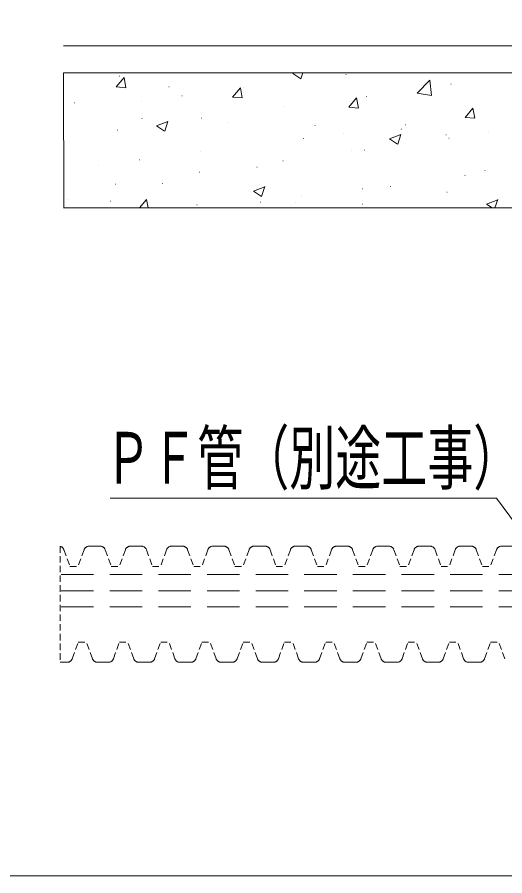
# Model space of a CAD drawing. Units: millimetres, scale not verified. Extents: x -1001 to 999, y -692 to 693.
# Drawn here: x -645.2 to -555, y -692.5 to -533.6 of the extents above; entities that cross this region are included whole.
import ezdxf
from ezdxf.enums import TextEntityAlignment as Align

# ---------------------------------------------------------------- set-up
doc = ezdxf.new("R2010")
doc.units = ezdxf.units.MM
doc.header["$LTSCALE"] = 5
doc.linetypes.add('DASHED1', pattern=[1.8, 1.2, -0.6])
for name, color, linetype, lineweight in [('0-0_zumenwaku', 6, 'Continuous', 9), ('0-2_5', 1, 'Continuous', 9), ('0-3_02壁', 4, 'Continuous', 9), ('0-8_sunpou', 1, 'Continuous', 9), ('1-3_GRE_SSD', 134, 'DASHED1', 9), ('1-B_YEL_SSD', 2, 'DASHED1', 9)]:
    doc.layers.add(name, color=color, linetype=linetype, lineweight=lineweight)
doc.styles.add('ＭＳ ゴシック', font='')
doc.styles.get('ＭＳ ゴシック').set_extended_font_data('MS Gothic')

# ---------------------------------------------------------------- blocks, each defined once
blk = doc.blocks.new('5')
at = {"layer": '1-B_YEL_SSD'}
for p, q in [((-7416.9, -9736.77), (-7416.9, -9844.08)), ((-7413.58, -9739.87), (-7407.95, -9755.33)), ((-7394.83, -9739.87), (-7400.45, -9755.33)), ((-7375.43, -9739.87), (-7369.8, -9755.33)), ((-7356.68, -9739.87), (-7362.3, -9755.33)), ((-7337.28, -9739.87), (-7331.65, -9755.33)), ((-7318.53, -9739.87), (-7324.15, -9755.33)), ((-7299.13, -9739.87), (-7293.5, -9755.33)), ((-7280.37, -9739.87), (-7286, -9755.33)), ((-7260.98, -9739.87), (-7255.35, -9755.33)), ((-7242.22, -9739.87), (-7247.85, -9755.33)), ((-7222.83, -9739.87), (-7217.2, -9755.33)), ((-7204.07, -9739.87), (-7209.7, -9755.33)), ((-7184.68, -9739.87), (-7179.05, -9755.33)), ((-7165.92, -9739.87), (-7171.55, -9755.33)), ((-7146.53, -9739.87), (-7140.9, -9755.33)), ((-7127.77, -9739.87), (-7133.4, -9755.33)), ((-7108.37, -9739.87), (-7102.75, -9755.33)), ((-7089.62, -9739.87), (-7095.25, -9755.33)), ((-7070.22, -9739.87), (-7064.6, -9755.33)), ((-7051.47, -9739.87), (-7057.1, -9755.33)), ((-7032.07, -9739.87), (-7026.45, -9755.33)), ((-7013.32, -9739.87), (-7018.95, -9755.33)), ((-7407.95, -9755.33), (-7400.45, -9755.33)), ((-7369.8, -9755.33), (-7362.3, -9755.33)), ((-7331.65, -9755.33), (-7324.15, -9755.33)), ((-7293.5, -9755.33), (-7286, -9755.33)), ((-7255.35, -9755.33), (-7247.85, -9755.33)), ((-7217.2, -9755.33), (-7209.7, -9755.33)), ((-7179.05, -9755.33), (-7171.55, -9755.33)), ((-7140.9, -9755.33), (-7133.4, -9755.33)), ((-7102.75, -9755.33), (-7095.25, -9755.33)), ((-7064.6, -9755.33), (-7057.1, -9755.33)), ((-7026.45, -9755.33), (-7018.95, -9755.33)), ((-7405.92, -9840.79), (-7400.3, -9825.33)), ((-7400.3, -9825.33), (-7392.8, -9825.33)), ((-7387.17, -9840.79), (-7392.8, -9825.33)), ((-7367.77, -9840.79), (-7362.14, -9825.33)), ((-7362.14, -9825.33), (-7354.64, -9825.33)), ((-7349.02, -9840.79), (-7354.64, -9825.33)), ((-7329.62, -9840.79), (-7323.99, -9825.33)), ((-7323.99, -9825.33), (-7316.49, -9825.33)), ((-7310.87, -9840.79), (-7316.49, -9825.33)), ((-7291.47, -9840.79), (-7285.84, -9825.33)), ((-7285.84, -9825.33), (-7278.34, -9825.33)), ((-7272.72, -9840.79), (-7278.34, -9825.33)), ((-7253.32, -9840.79), (-7247.69, -9825.33)), ((-7247.69, -9825.33), (-7240.19, -9825.33)), ((-7234.56, -9840.79), (-7240.19, -9825.33)), ((-7215.17, -9840.79), (-7209.54, -9825.33)), ((-7209.54, -9825.33), (-7202.04, -9825.33)), ((-7196.41, -9840.79), (-7202.04, -9825.33)), ((-7177.02, -9840.79), (-7171.39, -9825.33)), ((-7171.39, -9825.33), (-7163.89, -9825.33)), ((-7158.26, -9840.79), (-7163.89, -9825.33)), ((-7138.87, -9840.79), (-7133.24, -9825.33)), ((-7133.24, -9825.33), (-7125.74, -9825.33)), ((-7120.11, -9840.79), (-7125.74, -9825.33)), ((-7100.72, -9840.79), (-7095.09, -9825.33)), ((-7095.09, -9825.33), (-7087.59, -9825.33)), ((-7081.96, -9840.79), (-7087.59, -9825.33)), ((-7062.56, -9840.79), (-7056.94, -9825.33)), ((-7056.94, -9825.33), (-7049.44, -9825.33)), ((-7043.81, -9840.79), (-7049.44, -9825.33)), ((-7024.41, -9840.79), (-7018.79, -9825.33)), ((-7018.79, -9825.33), (-7011.29, -9825.33)), ((-7005.66, -9840.79), (-7011.29, -9825.33))]:
    blk.add_line(p, q, dxfattribs=at)
for points in [[(-7380.13, -9736.58), (-7385.13, -9736.58), (-7390.13, -9736.58)], [(-7341.98, -9736.58), (-7346.98, -9736.58), (-7351.98, -9736.58)], [(-7303.83, -9736.58), (-7308.83, -9736.58), (-7313.83, -9736.58)], [(-7265.68, -9736.58), (-7270.68, -9736.58), (-7275.68, -9736.58)], [(-7227.53, -9736.58), (-7232.53, -9736.58), (-7237.53, -9736.58)], [(-7189.37, -9736.58), (-7194.37, -9736.58), (-7199.37, -9736.58)], [(-7151.22, -9736.58), (-7156.22, -9736.58), (-7161.22, -9736.58)], [(-7113.07, -9736.58), (-7118.07, -9736.58), (-7123.07, -9736.58)], [(-7074.92, -9736.58), (-7079.92, -9736.58), (-7084.92, -9736.58)], [(-7036.77, -9736.58), (-7041.77, -9736.58), (-7046.77, -9736.58)], [(-6998.62, -9736.58), (-7003.62, -9736.58), (-7008.62, -9736.58)], [(-7410.62, -9844.08), (-7415.62, -9844.08), (-7416.9, -9844.08)], [(-7372.47, -9844.08), (-7377.47, -9844.08), (-7382.47, -9844.08)], [(-7334.32, -9844.08), (-7339.32, -9844.08), (-7344.32, -9844.08)], [(-7296.17, -9844.08), (-7301.17, -9844.08), (-7306.17, -9844.08)], [(-7258.02, -9844.08), (-7263.02, -9844.08), (-7268.02, -9844.08)], [(-7219.87, -9844.08), (-7224.87, -9844.08), (-7229.87, -9844.08)], [(-7181.72, -9844.08), (-7186.72, -9844.08), (-7191.72, -9844.08)], [(-7143.56, -9844.08), (-7148.56, -9844.08), (-7153.56, -9844.08)], [(-7105.41, -9844.08), (-7110.41, -9844.08), (-7115.41, -9844.08)], [(-7067.26, -9844.08), (-7072.26, -9844.08), (-7077.26, -9844.08)], [(-7029.11, -9844.08), (-7034.11, -9844.08), (-7039.11, -9844.08)]]:
    blk.add_lwpolyline(points, dxfattribs=at)
for centre, start, end in [((-7418.28, -9741.58), 20, 74.0009), ((-7390.13, -9741.58), 90, 160), ((-7380.13, -9741.58), 20, 90), ((-7351.98, -9741.58), 90, 160), ((-7341.98, -9741.58), 20, 90), ((-7313.83, -9741.58), 90, 160), ((-7303.83, -9741.58), 20, 90), ((-7275.68, -9741.58), 90, 160), ((-7265.68, -9741.58), 20, 90), ((-7237.53, -9741.58), 90, 160), ((-7227.53, -9741.58), 20, 90), ((-7199.37, -9741.58), 90, 160), ((-7189.37, -9741.58), 20, 90), ((-7161.22, -9741.58), 90, 160), ((-7151.22, -9741.58), 20, 90), ((-7123.07, -9741.58), 90, 160), ((-7113.07, -9741.58), 20, 90), ((-7084.92, -9741.58), 90, 160), ((-7074.92, -9741.58), 20, 90), ((-7046.77, -9741.58), 90, 160), ((-7036.77, -9741.58), 20, 90), ((-7008.62, -9741.58), 90, 160), ((-7410.62, -9839.08), 270, 340), ((-7382.47, -9839.08), 200, 270), ((-7372.47, -9839.08), 270, 340), ((-7344.32, -9839.08), 200, 270), ((-7334.32, -9839.08), 270, 340), ((-7306.17, -9839.08), 200, 270), ((-7296.17, -9839.08), 270, 340), ((-7268.02, -9839.08), 200, 270), ((-7258.02, -9839.08), 270, 340), ((-7229.87, -9839.08), 200, 270), ((-7219.87, -9839.08), 270, 340), ((-7191.72, -9839.08), 200, 270), ((-7181.72, -9839.08), 270, 340), ((-7153.56, -9839.08), 200, 270), ((-7143.56, -9839.08), 270, 340), ((-7115.41, -9839.08), 200, 270), ((-7105.41, -9839.08), 270, 340), ((-7077.26, -9839.08), 200, 270), ((-7067.26, -9839.08), 270, 340), ((-7039.11, -9839.08), 200, 270), ((-7029.11, -9839.08), 270, 340)]:
    blk.add_arc(centre, 5, start, end, dxfattribs=at)
blk = doc.blocks.new('MLeader37')
at = {"layer": '0-8_sunpou'}
blk.add_line((-558.297, -622.559), (-628.001, -622.559), dxfattribs=at)
blk.add_lwpolyline([(-550.196, -631.173), (-556.497, -622.559), (-558.297, -622.559)], dxfattribs=at)
at = {"layer": '0-8_sunpou', "color": 11}
blk.add_solid([(-549.523, -630.681), (-550.868, -631.665), (-547.244, -635.208)], dxfattribs=at)
at = {"layer": '0-8_sunpou', "color": 2, "style": 'ＭＳ ゴシック', "width": 0.65}
blk.add_text('ＰＦ管（別途工事）', height=9.604, dxfattribs=at).set_placement((-628.934, -622.81), align=Align.BOTTOM_LEFT)

msp = doc.modelspace()

# ---------------------------------------------------------------- linework, layer by layer
at = {"layer": '0-0_zumenwaku'}
msp.add_lwpolyline([(-1000.664, -692.472), (999.336, -692.472), (999.336, 692.528), (-1000.664, 692.528)], close=True, dxfattribs=at)
at = {"layer": '0-2_5'}
for p, q in [((-636.632, -538.862), (-213.39, -538.862)), ((-636.632, -543.862), (-213.39, -543.862)), ((-636.632, -568.862), (-213.39, -568.862))]:
    msp.add_line(p, q, dxfattribs=at)
at = {"layer": '0-3_02壁'}
for p, q in [((-626.887, -546.479), (-625.441, -544.756)), ((-626.333, -544.52), (-626.283, -544.52)), ((-625.475, -543.862), (-625.425, -543.862)), ((-625.089, -546.631), (-625.436, -544.751)), ((-612.825, -543.862), (-612.775, -543.862)), ((-594.214, -543.994), (-593.868, -543.862)), ((-594.214, -543.994), (-592.721, -545.001)), ((-592.717, -544.996), (-592.336, -543.862)), ((-587.524, -543.862), (-587.474, -543.862)), ((-587.524, -543.862), (-587.474, -543.862)), ((-584.419, -544.166), (-584.369, -544.166)), ((-574.874, -543.862), (-574.824, -543.862)), ((-626.887, -546.479), (-625.094, -546.636)), ((-617.127, -546.439), (-617.077, -546.439)), ((-571.226, -547.654), (-568.889, -545.219)), ((-568.553, -548.065), (-568.884, -545.216)), ((-564.978, -545.975), (-564.928, -545.975)), ((-614.728, -548.156), (-614.678, -548.156)), ((-605.369, -548.362), (-603.923, -546.638)), ((-603.572, -548.514), (-603.919, -546.633)), ((-603.366, -546.66), (-603.316, -546.66)), ((-571.226, -547.654), (-568.557, -548.068)), ((-634.622, -549.443), (-634.572, -549.443)), ((-622.238, -549.145), (-622.188, -549.145)), ((-605.369, -548.362), (-603.576, -548.519)), ((-583.852, -550.244), (-582.405, -548.521)), ((-582.054, -550.396), (-582.401, -548.516)), ((-580.56, -548.224), (-580.51, -548.224)), ((-595.713, -550.145), (-595.663, -550.145)), ((-583.852, -550.244), (-582.058, -550.401)), ((-562.334, -552.127), (-560.888, -550.403)), ((-560.536, -552.279), (-560.883, -550.399)), ((-622.151, -552.297), (-622.101, -552.297)), ((-619.42, -553.67), (-617.32, -552.864)), ((-617.923, -554.672), (-617.315, -552.859)), ((-611.116, -552.257), (-611.066, -552.257)), ((-562.334, -552.127), (-560.541, -552.284)), ((-626.698, -554.507), (-626.648, -554.507)), ((-619.42, -553.67), (-617.928, -554.677)), ((-606.136, -552.974), (-606.086, -552.974)), ((-590.121, -553.65), (-590.071, -553.65)), ((-574.107, -554.327), (-574.057, -554.327)), ((-573.439, -553.513), (-573.389, -553.513)), ((-592.311, -555.998), (-592.261, -555.998)), ((-584.801, -555.009), (-584.751, -555.009)), ((-576.306, -556.073), (-574.206, -555.267)), ((-576.306, -556.073), (-574.814, -557.079)), ((-574.809, -557.075), (-574.201, -555.262)), ((-565.879, -555.33), (-565.829, -555.33)), ((-565.343, -555.962), (-565.293, -555.962)), ((-558.092, -555.003), (-558.042, -555.003)), ((-611.258, -558.492), (-611.208, -558.492)), ((-583.374, -558.333), (-583.324, -558.333)), ((-580.924, -558.211), (-580.874, -558.211)), ((-622.62, -559.988), (-622.57, -559.988)), ((-596.078, -560.132), (-596.028, -560.132)), ((-630.13, -560.977), (-630.08, -560.977)), ((-611.481, -562.244), (-611.431, -562.244)), ((-600.87, -561.336), (-600.82, -561.336)), ((-558.69, -561.917), (-558.64, -561.917)), ((-562.385, -562.851), (-562.335, -562.851)), ((-627.062, -564.493), (-627.012, -564.493)), ((-618.365, -564.339), (-618.315, -564.339)), ((-601.513, -565.749), (-599.412, -564.943)), ((-600.016, -566.75), (-599.408, -564.938)), ((-581.331, -565.346), (-581.281, -565.346)), ((-576.186, -564.92), (-576.136, -564.92)), ((-601.513, -565.749), (-600.021, -566.755)), ((-592.693, -566.842), (-592.643, -566.842)), ((-565.708, -565.949), (-565.658, -565.949)), ((-635.861, -567.343), (-635.811, -567.343)), ((-627.993, -567.627), (-627.943, -567.627)), ((-622.571, -568.862), (-621.278, -567.322)), ((-620.989, -568.862), (-621.274, -567.317)), ((-611.978, -568.303), (-611.928, -568.303)), ((-600.203, -567.83), (-600.153, -567.83)), ((-593.681, -567.923), (-593.631, -567.923)), ((-581.289, -568.198), (-581.239, -568.198)), ((-558.399, -568.151), (-556.299, -567.345)), ((-558.399, -568.151), (-557.346, -568.862)), ((-556.804, -568.862), (-556.294, -567.34)), ((-634.203, -568.862), (-634.153, -568.862)), ((-634.203, -568.862), (-634.153, -568.862)), ((-626.054, -568.862), (-626.004, -568.862)), ((-626.054, -568.862), (-626.004, -568.862)), ((-613.43, -568.862), (-613.38, -568.862)), ((-613.43, -568.862), (-613.38, -568.862)), ((-611.102, -568.862), (-611.052, -568.862)), ((-611.102, -568.862), (-611.052, -568.862)), ((-592.657, -568.862), (-592.607, -568.862)), ((-571.884, -568.862), (-571.834, -568.862))]:
    msp.add_line(p, q, dxfattribs=at)
msp.add_lwpolyline([(-454.789, -543.862), (-636.632, -543.862), (-636.589, -568.862), (-454.789, -568.862)], close=True, dxfattribs=at)
at = {"layer": '1-3_GRE_SSD'}
for p, q in [((-637.085, -636.708), (-450.139, -636.708)), ((-637.085, -639.708), (-450.139, -639.708)), ((-637.085, -642.708), (-450.139, -642.708))]:
    msp.add_line(p, q, dxfattribs=at)

# ---------------------------------------------------------------- block references
at = {"layer": '0-8_sunpou'}
msp.add_blockref('MLeader37', (0, 0), dxfattribs=at)
at = {"layer": '1-B_YEL_SSD', "xscale": 0.2, "yscale": 0.2}
msp.add_blockref('5', (846.147, 1315.857), dxfattribs=at)

doc.saveas('drawing.dxf')
